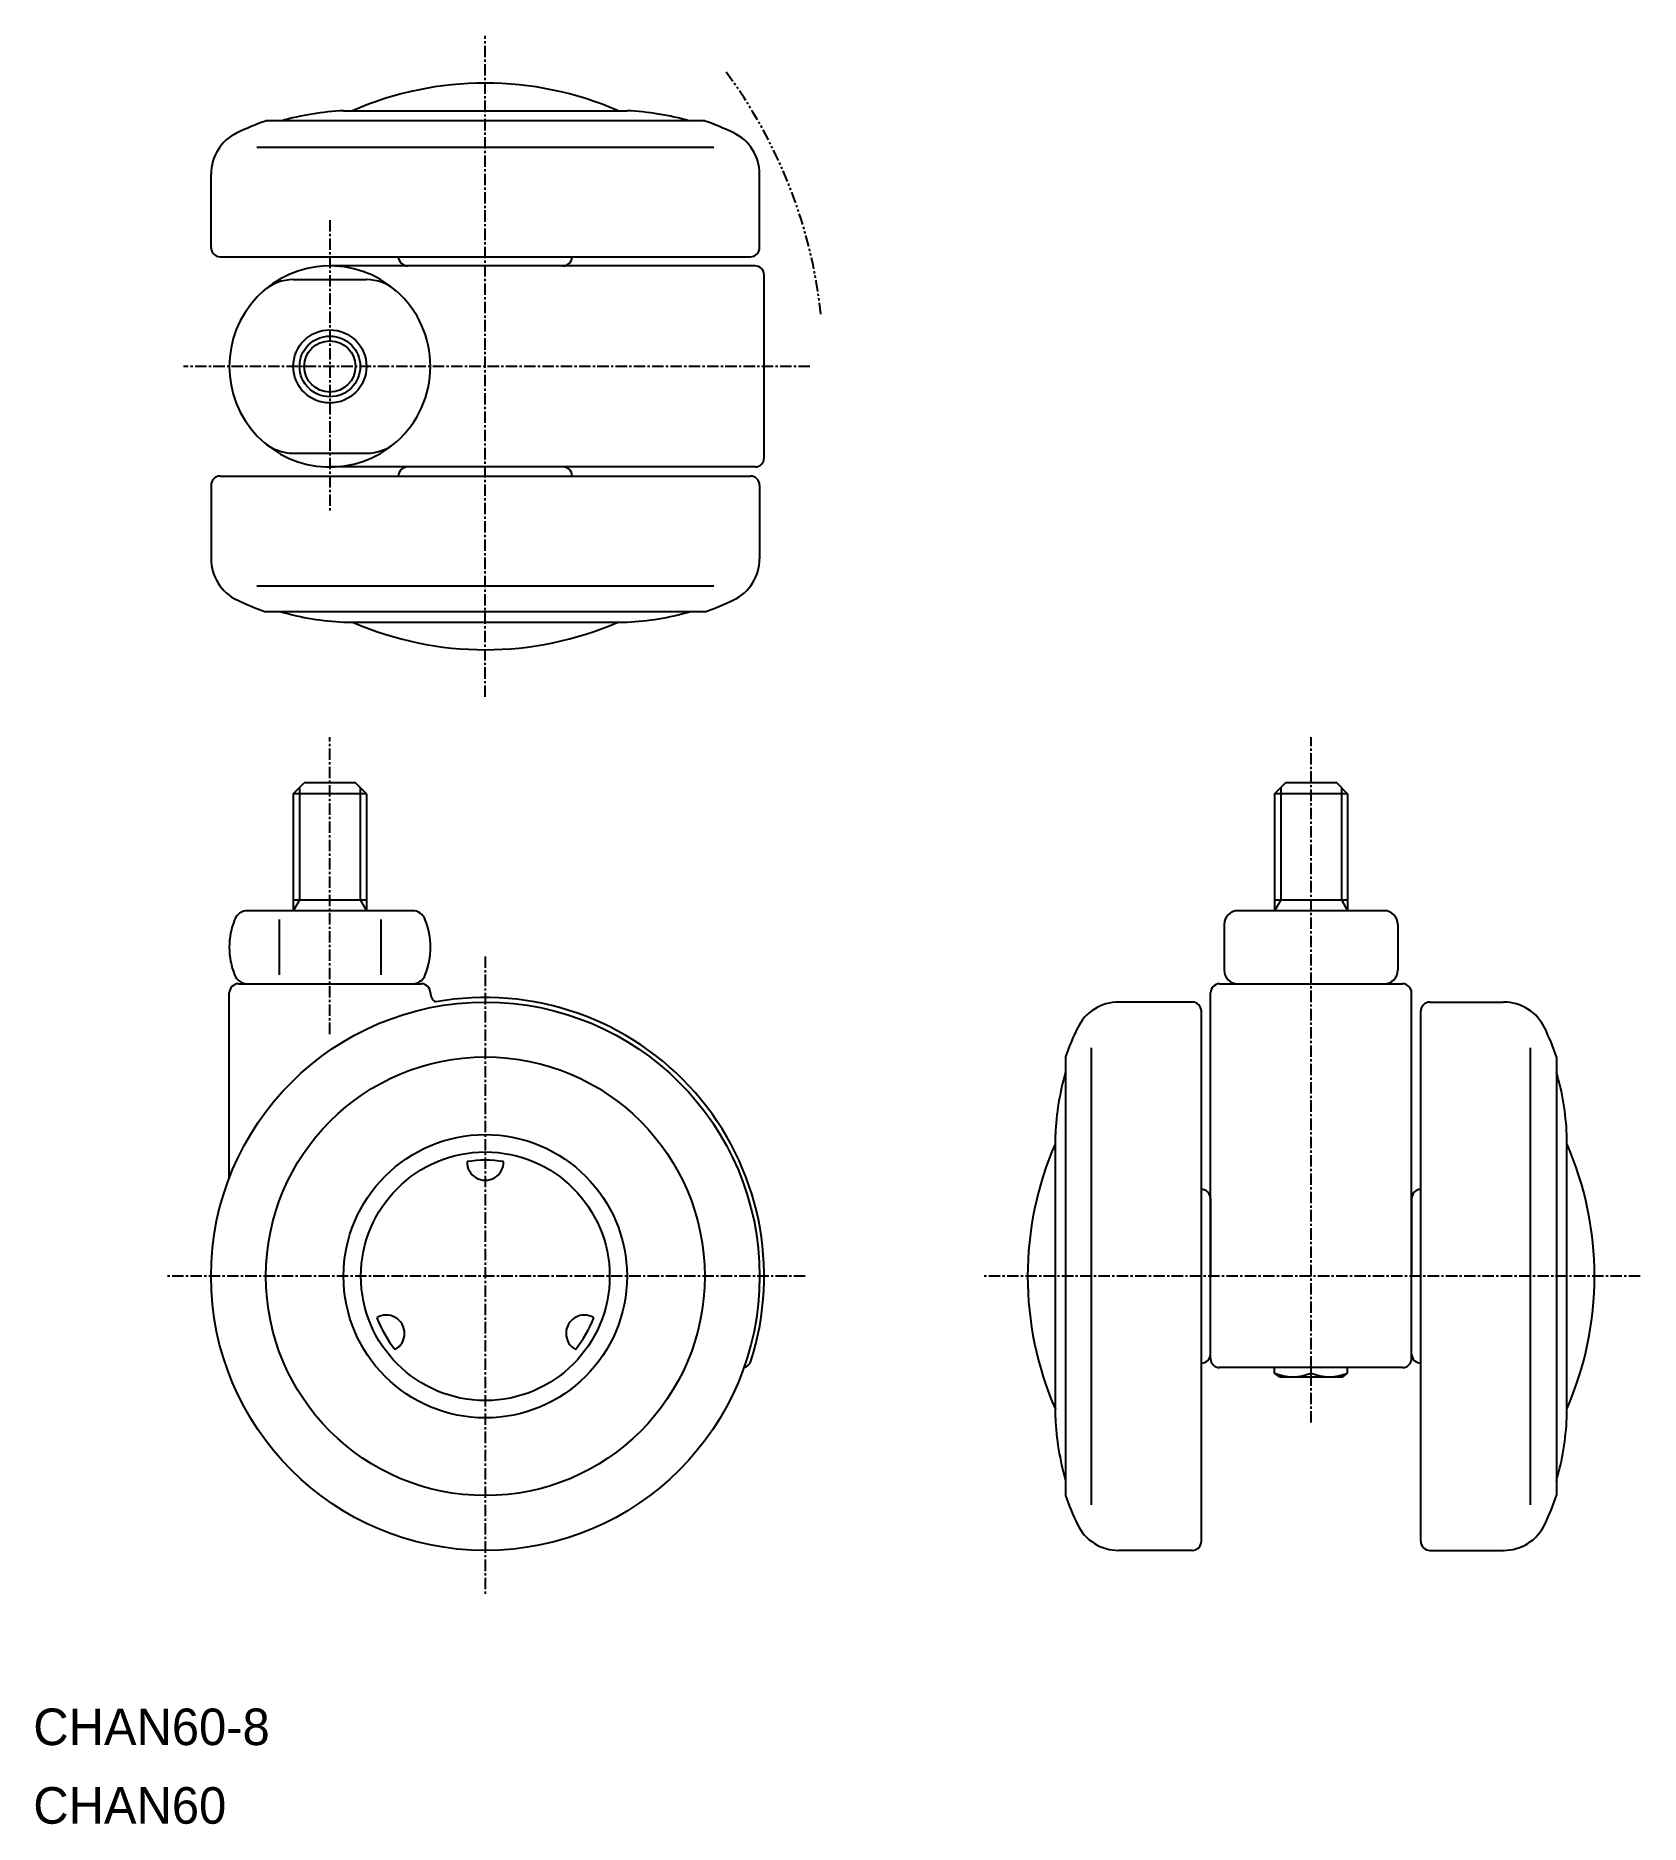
# Model space of a CAD drawing. Extents: x 0 to 176, y 0 to 196.
import ezdxf

# ---------------------------------------------------------------- set-up
doc = ezdxf.new("R2010")
doc.units = 0
doc.linetypes.add('CENTER', pattern=[2, 1.25, -0.25, 0.25, -0.25])
doc.linetypes.add('PHANTOM', pattern=[2.5, 1.25, -0.25, 0.25, -0.25, 0.25, -0.25])
doc.layers.get('0').update_dxf_attribs({"linetype": 'CONTINUOUS'})
doc.layers.add('CENTER', color=1, linetype='CENTER')

msp = doc.modelspace()

# ---------------------------------------------------------------- linework, layer by layer
at = {"color": 7, "linetype": 'CONTINUOUS'}
for p, q in [((73.44, 186.31), (25.44, 186.31)), ((33.94, 187.42), (64.94, 187.42)), ((24.44, 183.45), (74.44, 183.45)), ((19.44, 172.45), (19.44, 180.5)), ((79.44, 172.45), (79.44, 180.5)), ((20.44, 171.45), (78.44, 171.45)), ((78.94, 170.45), (32.44, 170.45)), ((28.47, 168.95), (36.41, 168.95)), ((79.94, 149.45), (79.94, 169.45)), ((28.47, 149.95), (36.41, 149.95)), ((20.44, 147.45), (78.44, 147.45)), ((78.94, 148.45), (32.44, 148.45)), ((19.44, 146.45), (19.44, 138.41)), ((79.44, 146.45), (79.44, 138.41)), ((24.44, 135.45), (74.44, 135.45)), ((73.44, 132.6), (25.44, 132.6)), ((33.94, 131.48), (64.94, 131.48)), ((28.44, 112.7), (29.64, 113.9)), ((35.24, 113.9), (29.64, 113.9)), ((36.44, 112.7), (35.24, 113.9)), ((135.76, 112.7), (136.96, 113.9)), ((142.56, 113.9), (136.96, 113.9)), ((143.76, 112.7), (142.56, 113.9)), ((36.44, 112.7), (28.44, 112.7)), ((28.44, 112.7), (28.44, 99.9)), ((36.44, 112.7), (36.44, 99.9)), ((135.76, 112.7), (135.76, 99.9)), ((143.76, 112.7), (135.76, 112.7)), ((143.76, 112.7), (143.76, 99.9)), ((41.46, 99.9), (23.43, 99.9)), ((28.44, 101.08), (36.44, 101.08)), ((29.12, 101.08), (28.44, 99.9)), ((35.76, 101.08), (36.44, 99.9)), ((147.76, 99.9), (131.76, 99.9)), ((136.44, 101.08), (135.76, 99.9)), ((135.76, 101.08), (143.76, 101.08)), ((143.08, 101.08), (143.76, 99.9)), ((26.88, 98.92), (26.88, 92.89)), ((38, 98.92), (38, 92.89)), ((130.26, 98.4), (130.26, 93.4)), ((149.26, 98.4), (149.26, 93.4)), ((21.44, 70.67), (21.44, 90.9)), ((22.44, 91.9), (42.44, 91.9)), ((128.76, 50.9), (128.76, 90.9)), ((129.76, 91.9), (149.76, 91.9)), ((150.76, 50.9), (150.76, 90.9)), ((126.76, 89.9), (118.72, 89.9)), ((127.76, 30.9), (127.76, 88.9)), ((151.76, 30.9), (151.76, 88.9)), ((152.76, 89.9), (160.81, 89.9)), ((115.76, 34.9), (115.76, 84.9)), ((163.76, 34.9), (163.76, 84.9)), ((112.91, 83.9), (112.91, 35.9)), ((166.61, 83.9), (166.61, 35.9)), ((111.79, 44.41), (111.79, 75.4)), ((167.73, 44.41), (167.73, 75.4)), ((128.76, 68.4), (128.76, 59.9)), ((150.76, 68.4), (150.76, 59.9)), ((128.76, 51.4), (128.76, 59.9)), ((150.76, 51.4), (150.76, 59.9)), ((149.76, 49.9), (129.76, 49.9)), ((135.76, 49.3), (135.76, 49.9)), ((136.3, 48.9), (135.76, 49.3)), ((139.76, 49.3), (139.76, 49.9)), ((143.23, 48.9), (143.76, 49.3)), ((143.76, 49.3), (143.76, 49.9)), ((136.3, 48.9), (143.23, 48.9)), ((126.76, 29.9), (118.72, 29.9)), ((152.76, 29.9), (160.81, 29.9))]:
    msp.add_line(p, q, dxfattribs=at)
at = {"color": 3, "linetype": 'CONTINUOUS'}
for p, q in [((29.12, 113.38), (29.12, 101.08)), ((35.76, 113.38), (35.76, 101.08)), ((136.44, 113.38), (136.44, 101.08)), ((143.08, 113.38), (143.08, 101.08))]:
    msp.add_line(p, q, dxfattribs=at)
at = {"color": 7, "linetype": 'CONTINUOUS'}
for centre, radius in [((32.44, 159.45), 4), ((32.44, 159.45), 2.8), ((49.44, 59.9), 30), ((49.44, 59.9), 24), ((49.44, 59.9), 15.5), ((49.44, 59.9), 13.6)]:
    msp.add_circle(centre, radius, dxfattribs=at)
at = {"color": 3, "linetype": 'CONTINUOUS'}
msp.add_circle((32.44, 159.45), 3.32, dxfattribs=at)
at = {"color": 3, "linetype": 'PHANTOM'}
msp.add_arc((32.44, 159.45), 54, 6.0888, 36.809, dxfattribs=at)
at = {"color": 7, "linetype": 'CONTINUOUS'}
for centre, radius, start, end in [((49.44, 154.05), 36.4, 66.4643, 113.5357), ((35.25, 157.95), 30, 109.0757, 115.606), ((35.25, 157.95), 29.5, 92.5276, 106.0323), ((63.64, 157.95), 29.5, 73.9677, 87.4724), ((63.64, 157.95), 30, 64.394, 70.9243), ((24.44, 180.5), 5, 115.606, 180), ((74.44, 180.5), 5, 0, 64.394), ((20.44, 172.45), 1, 180, 270), ((78.44, 172.45), 1, 270, 0), ((32.44, 159.45), 11, 48.5904, 311.4096), ((40.94, 171.45), 1, 180, 270), ((57.94, 171.45), 1, 270, 0), ((78.94, 169.45), 1, 0, 90), ((28.47, 163.95), 5, 90, 131.4096), ((36.41, 163.95), 5, 48.5904, 90), ((32.44, 159.45), 11, 311.4096, 48.5904), ((28.47, 154.95), 5, 228.5904, 270), ((36.41, 154.95), 5, 270, 311.4096), ((78.94, 149.45), 1, 270, 0), ((20.44, 146.45), 1, 90, 180), ((40.94, 147.45), 1, 90, 180), ((57.94, 147.45), 1, 0, 90), ((78.44, 146.45), 1, 0, 90), ((24.44, 138.41), 5, 180, 244.394), ((74.44, 138.41), 5, 295.606, 0), ((35.25, 160.95), 30, 244.394, 250.9243), ((63.64, 160.95), 30, 289.0757, 295.606), ((35.25, 160.95), 29.5, 253.9677, 267.4724), ((49.44, 164.85), 36.4, 246.4643, 293.5357), ((63.64, 160.95), 29.5, 272.5276, 286.0323), ((23.43, 98.4), 1.5, 90, 159.9761), ((41.46, 98.4), 1.5, 20.0239, 90), ((131.76, 98.4), 1.5, 90, 180), ((147.76, 98.4), 1.5, 0, 90), ((29.61, 95.9), 8.17, 158.3527, 201.6473), ((35.27, 95.9), 8.17, 338.3527, 21.6473), ((23.43, 93.4), 1.5, 200.0239, 270), ((41.46, 93.4), 1.5, 270, 339.9761), ((131.76, 93.4), 1.5, 180, 270), ((147.76, 93.4), 1.5, 270, 0), ((22.44, 90.9), 1, 90, 180), ((42.44, 90.9), 1, 0, 90), ((44.46, 90.84), 1.02, 176.1421, 245.2291), ((49.44, 59.9), 30.5, 342.2367, 100.2195), ((129.76, 90.9), 1, 90, 180), ((149.76, 90.9), 1, 0, 90), ((118.72, 84.9), 5, 90, 154.394), ((126.76, 88.9), 1, 0, 90), ((152.76, 88.9), 1, 90, 180), ((160.81, 84.9), 5, 25.606, 90), ((141.26, 74.1), 30, 154.394, 160.9243), ((138.26, 74.1), 30, 19.0757, 25.606), ((141.26, 74.1), 29.5, 163.9677, 177.4724), ((138.26, 74.1), 29.5, 2.5276, 16.0323), ((145.16, 59.9), 36.4, 156.4643, 203.5357), ((134.36, 59.9), 36.4, 336.4643, 23.5357), ((49.44, 59.9), 12.7, 80.9393, 99.0607), ((49.44, 72.4), 2, 178.8225, 1.1775), ((127.76, 68.4), 1, 0, 90), ((151.76, 68.4), 1, 90, 180), ((38.61, 53.65), 2, 298.8225, 121.1775), ((49.44, 59.9), 12.7, 200.9393, 219.0607), ((60.27, 53.65), 2, 58.8225, 241.1775), ((49.44, 59.9), 12.7, 320.9393, 339.0607), ((127.76, 51.4), 1, 270, 0), ((129.76, 50.9), 1, 180, 270), ((149.76, 50.9), 1, 270, 0), ((151.76, 51.4), 1, 180, 270), ((77.53, 50.9), 1, 281.3992, 342.2367), ((137.76, 54.13), 5.22, 247.4931, 292.5069), ((141.76, 54.13), 5.22, 247.4931, 292.5069), ((141.26, 45.71), 29.5, 182.5276, 196.0323), ((138.26, 45.71), 29.5, 343.9677, 357.4724), ((141.26, 45.71), 30, 199.0757, 205.606), ((138.26, 45.71), 30, 334.394, 340.9243), ((118.72, 34.9), 5, 205.606, 270), ((160.81, 34.9), 5, 270, 334.394), ((126.76, 30.9), 1, 270, 0), ((152.76, 30.9), 1, 180, 270)]:
    msp.add_arc(centre, radius, start, end, dxfattribs=at)
at = {"layer": 'CENTER', "color": 1, "linetype": 'CENTER'}
for p, q in [((49.44, 123.28), (49.44, 195.63)), ((32.44, 175.45), (32.44, 143.45)), ((84.94, 159.45), (16.44, 159.45)), ((32.44, 86.4), (32.44, 118.9)), ((139.76, 43.9), (139.76, 118.9)), ((49.44, 94.9), (49.44, 24.9)), ((84.44, 59.9), (14.44, 59.9)), ((175.76, 59.9), (103.76, 59.9))]:
    msp.add_line(p, q, dxfattribs=at)

# ---------------------------------------------------------------- texts
for s, p in [('CHAN60-8', (0, 8.6)), ('CHAN60', (0, 0))]:
    msp.add_text(s, height=4).set_placement(p)

doc.saveas('drawing.dxf')
